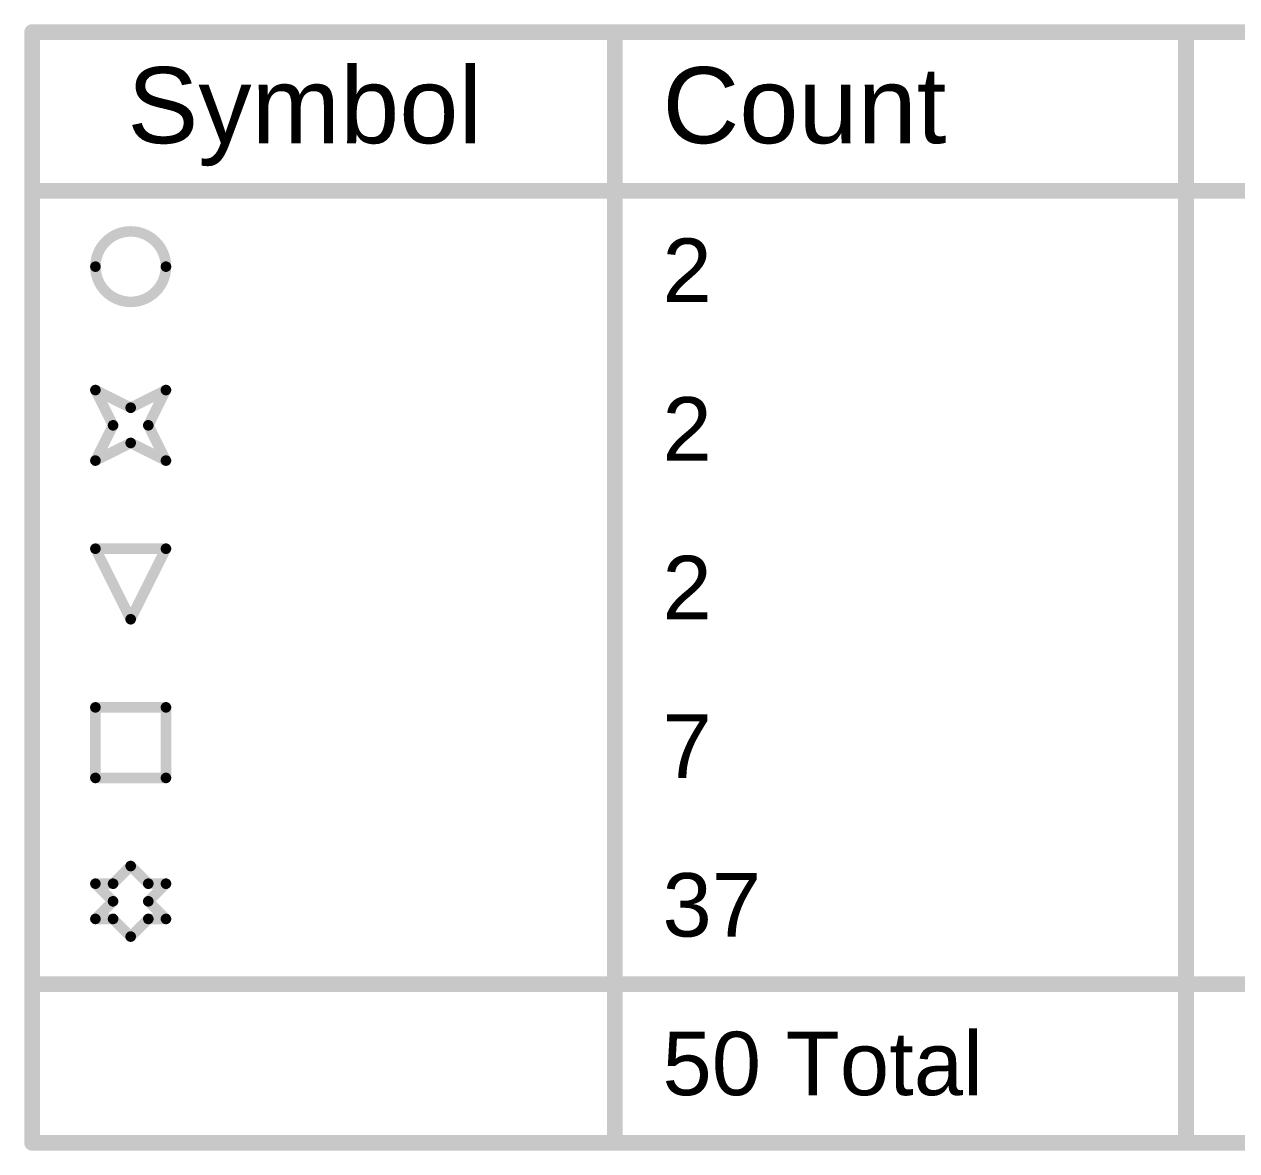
# Model space of a CAD drawing. Header units: inches. Extents: x -3 to 331, y -3 to 61.
# Drawn here: x -2.31 to 26.8, y 34.42 to 61.47 of the extents above; entities that cross this region are included whole.
import ezdxf

# ---------------------------------------------------------------- set-up
doc = ezdxf.new("R2010")
doc.units = ezdxf.units.IN
doc.layers.add('Drill Drawing', color=1, linetype='Continuous')
doc.styles.add('Arial', font='', dxfattribs={"height": 0.2})
doc.styles.get('Arial').set_extended_font_data('Arial')

msp = doc.modelspace()

# ---------------------------------------------------------------- linework, layer by layer
at = {"layer": 'Drill Drawing'}
for points in [[(-2.121, 61.278, 0.381, 0.381, 0), (330.475, 61.278, 0.381, 0.381, 0)], [(-2.121, 34.608, 0.381, 0.381, 0), (-2.121, 61.278, 0.381, 0.381, 0)], [(11.871, 34.608, 0.381, 0.381, 0), (11.871, 61.278, 0.381, 0.381, 0)], [(25.584, 34.608, 0.381, 0.381, 0), (25.584, 61.278, 0.381, 0.381, 0)], [(-2.121, 57.468, 0.381, 0.381, 0), (330.475, 57.468, 0.381, 0.381, 0)], [(-0.602, 52.684, 0.254, 0.254, 0), (0.244, 52.26, 0.254, 0.254, 0)], [(-0.602, 52.684, 0.254, 0.254, 0), (-0.179, 51.837, 0.254, 0.254, 0)], [(0.244, 52.26, 0.254, 0.254, 0), (1.091, 52.684, 0.254, 0.254, 0)], [(0.668, 51.837, 0.254, 0.254, 0), (1.091, 52.684, 0.254, 0.254, 0)], [(-0.602, 50.99, 0.254, 0.254, 0), (-0.179, 51.837, 0.254, 0.254, 0)], [(0.668, 51.837, 0.254, 0.254, 0), (1.091, 50.99, 0.254, 0.254, 0)], [(-0.602, 50.99, 0.254, 0.254, 0), (0.244, 51.414, 0.254, 0.254, 0)], [(0.244, 51.414, 0.254, 0.254, 0), (1.091, 50.99, 0.254, 0.254, 0)], [(-0.602, 48.874, 0.254, 0.254, 0), (1.091, 48.874, 0.254, 0.254, 0)], [(-0.602, 48.874, 0.254, 0.254, 0), (0.244, 47.18, 0.254, 0.254, 0)], [(0.244, 47.18, 0.254, 0.254, 0), (1.091, 48.874, 0.254, 0.254, 0)], [(-0.602, 45.064, 0.254, 0.254, 0), (1.091, 45.064, 0.254, 0.254, 0)], [(-0.602, 43.37, 0.254, 0.254, 0), (-0.602, 45.064, 0.254, 0.254, 0)], [(1.091, 43.37, 0.254, 0.254, 0), (1.091, 45.064, 0.254, 0.254, 0)], [(-0.602, 43.37, 0.254, 0.254, 0), (1.091, 43.37, 0.254, 0.254, 0)], [(-0.179, 40.83, 0.254, 0.254, 0), (0.244, 41.254, 0.254, 0.254, 0)], [(0.244, 41.254, 0.254, 0.254, 0), (0.668, 40.83, 0.254, 0.254, 0)], [(-0.602, 40.83, 0.254, 0.254, 0), (-0.179, 40.407, 0.254, 0.254, 0)], [(-0.602, 40.83, 0.254, 0.254, 0), (-0.179, 40.83, 0.254, 0.254, 0)], [(0.668, 40.83, 0.254, 0.254, 0), (1.091, 40.83, 0.254, 0.254, 0)], [(0.668, 40.407, 0.254, 0.254, 0), (1.091, 40.83, 0.254, 0.254, 0)], [(-0.602, 39.984, 0.254, 0.254, 0), (-0.179, 40.407, 0.254, 0.254, 0)], [(0.668, 40.407, 0.254, 0.254, 0), (1.091, 39.984, 0.254, 0.254, 0)], [(-0.602, 39.984, 0.254, 0.254, 0), (-0.179, 39.984, 0.254, 0.254, 0)], [(-0.179, 39.984, 0.254, 0.254, 0), (0.244, 39.56, 0.254, 0.254, 0)], [(0.244, 39.56, 0.254, 0.254, 0), (0.668, 39.984, 0.254, 0.254, 0)], [(0.668, 39.984, 0.254, 0.254, 0), (1.091, 39.984, 0.254, 0.254, 0)], [(-2.121, 38.417, 0.381, 0.381, 0), (330.475, 38.417, 0.381, 0.381, 0)], [(-2.121, 34.608, 0.381, 0.381, 0), (330.475, 34.608, 0.381, 0.381, 0)]]:
    msp.add_lwpolyline(points, format="xyseb", dxfattribs=at)
for points in [[(-2.216, 61.278, 0.191, 0.191, 1), (-2.026, 61.278, 0.191, 0.191, 1)], [(-2.216, 61.278, 0.191, 0.191, 1), (-2.026, 61.278, 0.191, 0.191, 1)], [(11.776, 61.278, 0.191, 0.191, 1), (11.967, 61.278, 0.191, 0.191, 1)], [(25.489, 61.278, 0.191, 0.191, 1), (25.679, 61.278, 0.191, 0.191, 1)], [(-2.216, 57.468, 0.191, 0.191, 1), (-2.026, 57.468, 0.191, 0.191, 1)], [(1.091, 55.647, 0.254, 0.254, 1), (-0.602, 55.647, 0.254, 0.254, 1)], [(-0.666, 55.647, 0.127, 0.127, 1), (-0.539, 55.647, 0.127, 0.127, 1)], [(1.028, 55.647, 0.127, 0.127, 1), (1.155, 55.647, 0.127, 0.127, 1)], [(-0.666, 52.684, 0.127, 0.127, 1), (-0.539, 52.684, 0.127, 0.127, 1)], [(-0.666, 52.684, 0.127, 0.127, 1), (-0.539, 52.684, 0.127, 0.127, 1)], [(1.028, 52.684, 0.127, 0.127, 1), (1.155, 52.684, 0.127, 0.127, 1)], [(1.028, 52.684, 0.127, 0.127, 1), (1.155, 52.684, 0.127, 0.127, 1)], [(0.181, 52.26, 0.127, 0.127, 1), (0.308, 52.26, 0.127, 0.127, 1)], [(0.181, 52.26, 0.127, 0.127, 1), (0.308, 52.26, 0.127, 0.127, 1)], [(-0.242, 51.837, 0.127, 0.127, 1), (-0.115, 51.837, 0.127, 0.127, 1)], [(-0.242, 51.837, 0.127, 0.127, 1), (-0.115, 51.837, 0.127, 0.127, 1)], [(0.604, 51.837, 0.127, 0.127, 1), (0.731, 51.837, 0.127, 0.127, 1)], [(0.604, 51.837, 0.127, 0.127, 1), (0.731, 51.837, 0.127, 0.127, 1)], [(0.181, 51.414, 0.127, 0.127, 1), (0.308, 51.414, 0.127, 0.127, 1)], [(0.181, 51.414, 0.127, 0.127, 1), (0.308, 51.414, 0.127, 0.127, 1)], [(-0.666, 50.99, 0.127, 0.127, 1), (-0.539, 50.99, 0.127, 0.127, 1)], [(-0.666, 50.99, 0.127, 0.127, 1), (-0.539, 50.99, 0.127, 0.127, 1)], [(1.028, 50.99, 0.127, 0.127, 1), (1.155, 50.99, 0.127, 0.127, 1)], [(1.028, 50.99, 0.127, 0.127, 1), (1.155, 50.99, 0.127, 0.127, 1)], [(-0.666, 48.874, 0.127, 0.127, 1), (-0.539, 48.874, 0.127, 0.127, 1)], [(-0.666, 48.874, 0.127, 0.127, 1), (-0.539, 48.874, 0.127, 0.127, 1)], [(1.028, 48.874, 0.127, 0.127, 1), (1.155, 48.874, 0.127, 0.127, 1)], [(1.028, 48.874, 0.127, 0.127, 1), (1.155, 48.874, 0.127, 0.127, 1)], [(0.181, 47.18, 0.127, 0.127, 1), (0.308, 47.18, 0.127, 0.127, 1)], [(0.181, 47.18, 0.127, 0.127, 1), (0.308, 47.18, 0.127, 0.127, 1)], [(-0.666, 45.064, 0.127, 0.127, 1), (-0.539, 45.064, 0.127, 0.127, 1)], [(-0.666, 45.064, 0.127, 0.127, 1), (-0.539, 45.064, 0.127, 0.127, 1)], [(1.028, 45.064, 0.127, 0.127, 1), (1.155, 45.064, 0.127, 0.127, 1)], [(1.028, 45.064, 0.127, 0.127, 1), (1.155, 45.064, 0.127, 0.127, 1)], [(-0.666, 43.37, 0.127, 0.127, 1), (-0.539, 43.37, 0.127, 0.127, 1)], [(-0.666, 43.37, 0.127, 0.127, 1), (-0.539, 43.37, 0.127, 0.127, 1)], [(1.028, 43.37, 0.127, 0.127, 1), (1.155, 43.37, 0.127, 0.127, 1)], [(1.028, 43.37, 0.127, 0.127, 1), (1.155, 43.37, 0.127, 0.127, 1)], [(0.181, 41.254, 0.127, 0.127, 1), (0.308, 41.254, 0.127, 0.127, 1)], [(0.181, 41.254, 0.127, 0.127, 1), (0.308, 41.254, 0.127, 0.127, 1)], [(-0.666, 40.83, 0.127, 0.127, 1), (-0.539, 40.83, 0.127, 0.127, 1)], [(-0.666, 40.83, 0.127, 0.127, 1), (-0.539, 40.83, 0.127, 0.127, 1)], [(-0.242, 40.83, 0.127, 0.127, 1), (-0.115, 40.83, 0.127, 0.127, 1)], [(-0.242, 40.83, 0.127, 0.127, 1), (-0.115, 40.83, 0.127, 0.127, 1)], [(0.604, 40.83, 0.127, 0.127, 1), (0.731, 40.83, 0.127, 0.127, 1)], [(0.604, 40.83, 0.127, 0.127, 1), (0.731, 40.83, 0.127, 0.127, 1)], [(1.028, 40.83, 0.127, 0.127, 1), (1.155, 40.83, 0.127, 0.127, 1)], [(1.028, 40.83, 0.127, 0.127, 1), (1.155, 40.83, 0.127, 0.127, 1)], [(-0.242, 40.407, 0.127, 0.127, 1), (-0.115, 40.407, 0.127, 0.127, 1)], [(-0.242, 40.407, 0.127, 0.127, 1), (-0.115, 40.407, 0.127, 0.127, 1)], [(0.604, 40.407, 0.127, 0.127, 1), (0.731, 40.407, 0.127, 0.127, 1)], [(0.604, 40.407, 0.127, 0.127, 1), (0.731, 40.407, 0.127, 0.127, 1)], [(-0.666, 39.984, 0.127, 0.127, 1), (-0.539, 39.984, 0.127, 0.127, 1)], [(-0.666, 39.984, 0.127, 0.127, 1), (-0.539, 39.984, 0.127, 0.127, 1)], [(-0.242, 39.984, 0.127, 0.127, 1), (-0.115, 39.984, 0.127, 0.127, 1)], [(-0.242, 39.984, 0.127, 0.127, 1), (-0.115, 39.984, 0.127, 0.127, 1)], [(0.604, 39.984, 0.127, 0.127, 1), (0.731, 39.984, 0.127, 0.127, 1)], [(0.604, 39.984, 0.127, 0.127, 1), (0.731, 39.984, 0.127, 0.127, 1)], [(1.028, 39.984, 0.127, 0.127, 1), (1.155, 39.984, 0.127, 0.127, 1)], [(1.028, 39.984, 0.127, 0.127, 1), (1.155, 39.984, 0.127, 0.127, 1)], [(0.181, 39.56, 0.127, 0.127, 1), (0.308, 39.56, 0.127, 0.127, 1)], [(0.181, 39.56, 0.127, 0.127, 1), (0.308, 39.56, 0.127, 0.127, 1)], [(-2.216, 38.417, 0.191, 0.191, 1), (-2.026, 38.417, 0.191, 0.191, 1)], [(-2.216, 34.608, 0.191, 0.191, 1), (-2.026, 34.608, 0.191, 0.191, 1)], [(-2.216, 34.608, 0.191, 0.191, 1), (-2.026, 34.608, 0.191, 0.191, 1)], [(11.776, 34.608, 0.191, 0.191, 1), (11.967, 34.608, 0.191, 0.191, 1)], [(25.489, 34.608, 0.191, 0.191, 1), (25.679, 34.608, 0.191, 0.191, 1)]]:
    msp.add_lwpolyline(points, format="xyseb", close=True, dxfattribs=at)

# ---------------------------------------------------------------- texts
at = {"layer": 'Drill Drawing', "style": 'Arial'}
for s, height, p in [('Symbol', 1.8288, (0.165, 58.611)), ('Count', 1.8288, (13.014, 58.611)), ('2', 1.524, (13.014, 54.8)), ('2', 1.524, (13.014, 50.99)), ('2', 1.524, (13.014, 47.18)), ('7', 1.524, (13.014, 43.37)), ('37', 1.524, (13.014, 39.56)), ('50 Total', 1.524, (13.014, 35.751))]:
    msp.add_text(s, height=height, dxfattribs=at).set_placement(p)

doc.saveas('drawing.dxf')
